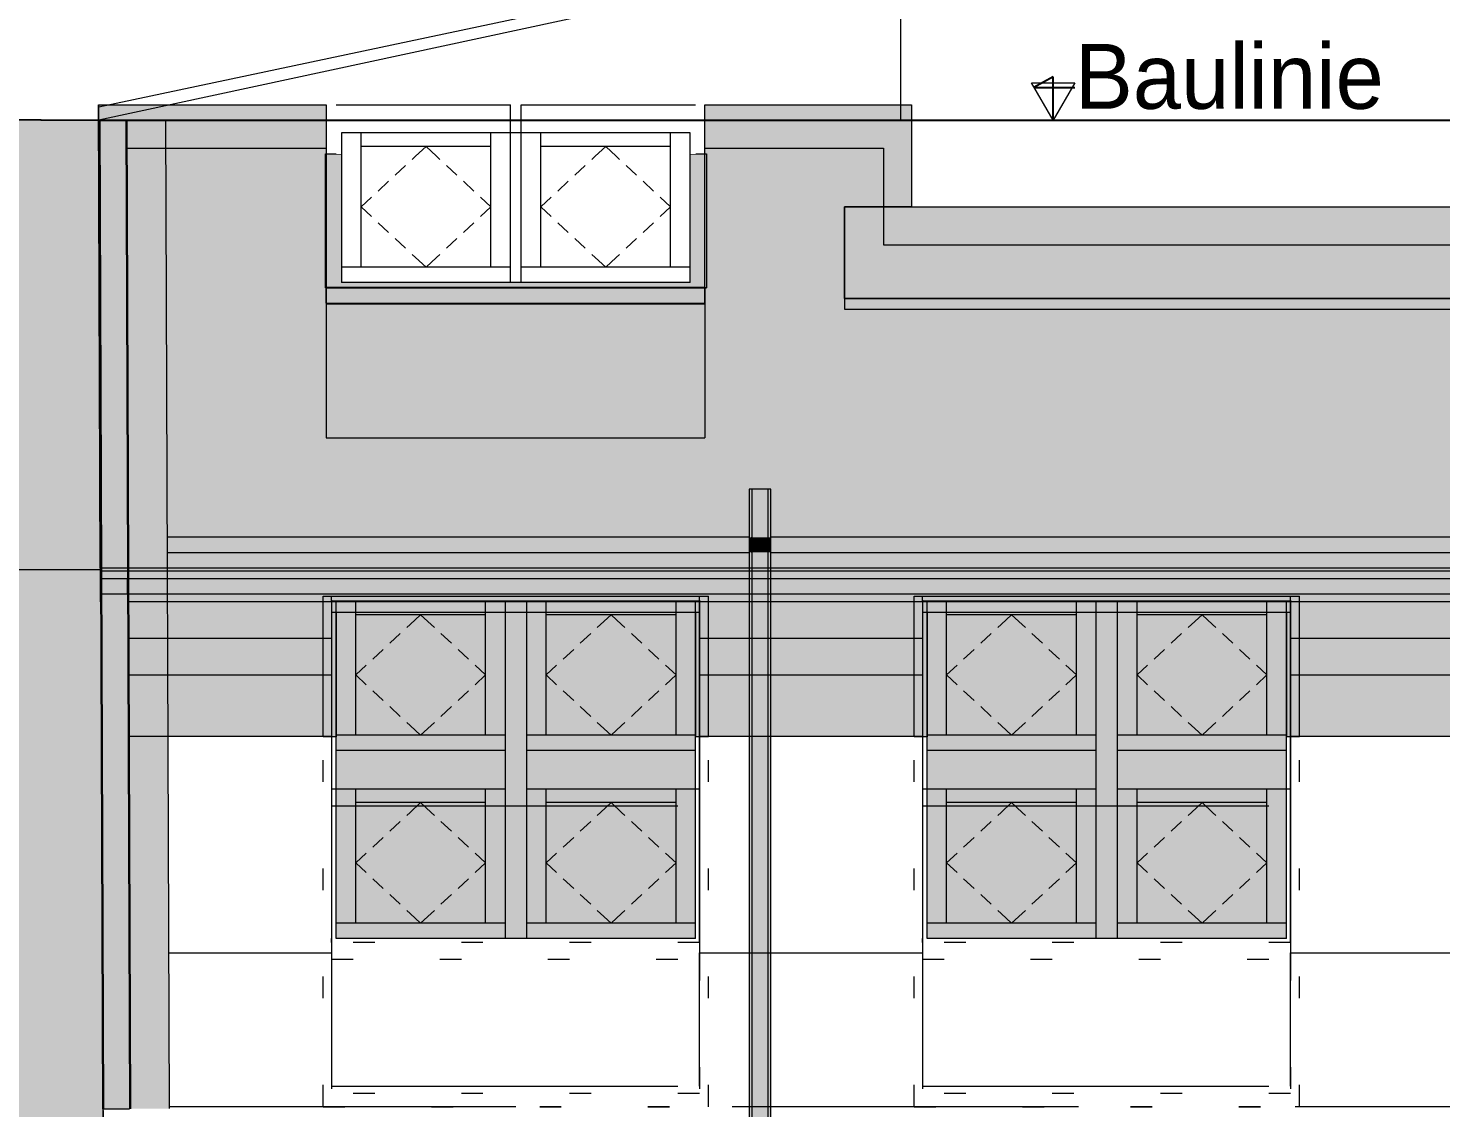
# Model space of a CAD drawing. Header units: metres. Extents: x -3 to 171, y -23 to 41.
# Drawn here: x 133.05 to 139.58, y 30.9 to 35.88 of the extents above; entities that cross this region are included whole.
import ezdxf

# ---------------------------------------------------------------- set-up
doc = ezdxf.new("R2010")
doc.units = ezdxf.units.M
doc.header["$MEASUREMENT"] = 0
doc.set_wipeout_variables(frame=1)
for name, pattern in [('Baufluchtlinie', [0.013, 0.008, -0.005]), ('UNSICHTBAR', [0.4, 0, -0.4]), ('Wipeout_Contour', [1, 0, -1])]:
    doc.linetypes.add(name, pattern=pattern)
for name, color, linetype in [('110 Wand Aussen', 7, 'Continuous'), ('130 Wand Innen', 7, 'Continuous'), ('165 Fassadengestaltung Bänder', 7, 'Continuous'), ('310 Dachkonstruktion massiv', 7, 'Continuous'), ('325 Dachfenster', 7, 'Continuous'), ('330 Dachaufbau', 7, 'Continuous'), ('725 Nachbarbebauung', 7, 'Continuous'), ('815 Raumbegrenzung', 7, 'Continuous'), ('905 VP Beschriftung Übersicht.Übersicht', 7, 'Continuous'), ('Neubau_840 Baulinien', 7, 'Continuous'), ('Neubau_844 Umriss 2D', 7, 'Continuous')]:
    doc.layers.add(name, color=color, linetype=linetype)
doc.styles.add('ERSTELLTER_STIL_2', font='')
doc.styles.get('ERSTELLTER_STIL_2').set_extended_font_data('Eurostile')
doc.linetypes.add('Grenze Grundstück', pattern='A,0,[2,415_260415_PP_VA_1_8 2 DG1.Shx,S=0.00031746,R=0,X=0,Y=0],-0.04,0', length=0.04)
doc.dimstyles.new('ERSTELLTER_STIL__1', dxfattribs={"dimtxt": 0.18, "dimasz": 0.19, "dimexe": 0.18, "dimexo": 0.0625, "dimgap": 0, "dimtad": 0, "dimtih": 1, "dimtoh": 1, "dimdec": 4, "dimzin": 0, "dimdsep": 46, "dimcen": 0.09, "dimadec": 0, "dimazin": 0, "dimtfac": 1, "dimtdec": 4, "dimtmove": 0, "dimatfit": 3, "dimldrblk": 'ARROWHEAD_15', "dimfxl": 1, "dimtolj": 1, "dimtzin": 0, "dimarcsym": 0})

# ---------------------------------------------------------------- blocks, each defined once
blk = doc.blocks.new('Decke_2_2', base_point=(121.8423, 35.5256))
at = {"layer": '725 Nachbarbebauung', "linetype": 'Continuous', "lineweight": 0, "true_color": 0x1f1f1f}
blk.add_hatch(color=250, dxfattribs=at).paths.add_polyline_path([(121.8423, 35.5256), (121.8017, 33.4138), (133.3891, 33.3817), (133.3792, 35.4602), (129.392, 35.4828)])
at = {"layer": '725 Nachbarbebauung', "color": 8, "linetype": 'Continuous', "lineweight": 13, "flags": 128}
blk.add_lwpolyline([(121.8423, 35.5256), (121.8017, 33.4138), (133.3891, 33.3817), (133.3792, 35.4602), (129.392, 35.4828)], close=True, dxfattribs=at)
blk = doc.blocks.new('Decke_4_2', base_point=(121.7766, 27.7159))
at = {"layer": '725 Nachbarbebauung', "linetype": 'Continuous', "lineweight": 0, "true_color": 0x1f1f1f}
blk.add_hatch(color=250, dxfattribs=at).paths.add_polyline_path([(121.7766, 27.7159), (125.924, 12.4101), (126.6488, 12.3921), (133.2526, 12.2408), (133.4382, 12.2396), (133.432, 21.2655), (133.4356, 23.2572), (133.3891, 33.3817), (123.3599, 33.4094), (121.802, 33.4284)])
at = {"layer": '725 Nachbarbebauung', "color": 8, "linetype": 'Continuous', "lineweight": 13, "flags": 128}
blk.add_lwpolyline([(121.7766, 27.7159), (125.924, 12.4101), (126.6488, 12.3921), (133.2526, 12.2408), (133.4382, 12.2396), (133.432, 21.2655), (133.4356, 23.2572), (133.3891, 33.3817), (123.3599, 33.4094), (121.802, 33.4284)], close=True, dxfattribs=at)
blk = doc.blocks.new('Decke_6_2', base_point=(133.3792, 35.4602))
at = {"layer": '165 Fassadengestaltung Bänder', "color": 7, "linetype": 'Continuous', "lineweight": 13, "flags": 128}
blk.add_lwpolyline([(133.3792, 35.4602), (133.3792, 35.5219), (137.0992, 36.3102), (139.2692, 36.3102), (146.4692, 36.3102), (148.5944, 36.3102), (152.3642, 35.5114), (152.3642, 35.4602), (152.3142, 35.4602), (152.3142, 35.4677), (148.5892, 36.2602), (137.0992, 36.2602)], close=True, dxfattribs=at)
blk = doc.blocks.new('Wand_20_2', base_point=(133.396, 30.891))
at = {"layer": '110 Wand Aussen', "linetype": 'Continuous', "lineweight": 0, "true_color": 0x000000}
for points in [[(133.3792, 35.4602), (133.396, 30.891), (133.401, 30.8911), (133.3842, 35.4603)], [(133.3842, 35.4603), (133.401, 30.8911), (133.521, 30.8915), (133.5042, 35.4607)], [(133.5042, 35.4607), (133.521, 30.8915), (133.526, 30.8915), (133.5092, 35.4607)], [(133.5092, 35.4607), (133.526, 30.8915), (133.7059, 30.8922), (133.6892, 35.4614)]]:
    blk.add_hatch(color=18, dxfattribs=at).paths.add_polyline_path(points)
at = {"layer": '110 Wand Aussen', "color": 7, "linetype": 'Continuous', "lineweight": 13}
for p, q in [((133.3842, 35.4603), (133.401, 30.8911)), ((133.5042, 35.4607), (133.521, 30.8915))]:
    blk.add_line(p, q, dxfattribs=at)
at = {"layer": '110 Wand Aussen', "color": 7, "linetype": 'Continuous', "lineweight": 18}
blk.add_line((133.5092, 35.4607), (133.526, 30.8915), dxfattribs=at)
at = {"layer": '110 Wand Aussen', "color": 7, "linetype": 'Continuous', "lineweight": 13, "flags": 128}
for points in [[(133.3792, 35.4602), (133.3842, 35.4603)], [(133.3792, 35.4602), (133.396, 30.891)], [(133.3842, 35.4603), (133.5042, 35.4607)], [(133.5042, 35.4607), (133.5092, 35.4607)], [(133.401, 30.8911), (133.521, 30.8915)]]:
    blk.add_lwpolyline(points, dxfattribs=at)
at = {"layer": '110 Wand Aussen', "color": 7, "linetype": 'Continuous', "lineweight": 18, "flags": 128}
for points in [[(133.5092, 35.4607), (133.6892, 35.4614)], [(133.7059, 30.8922), (133.6892, 35.4614)]]:
    blk.add_lwpolyline(points, dxfattribs=at)
blk = doc.blocks.new('Wand_32_2', base_point=(140.0842, 33.4624))
at = {"color": 254, "linetype": 'Wipeout_Contour', "lineweight": 0, "ltscale": 556.562462}
blk.add_wipeout([(136.3842, 33.5324), (133.6965, 33.5324), (133.6965, 33.5249), (136.3842, 33.5249)], dxfattribs=at).dxf.layer = '130 Wand Innen'
at = {"color": 254, "linetype": 'Wipeout_Contour', "lineweight": 0, "ltscale": 568.639}
blk.add_wipeout([(139.8142, 33.5324), (136.4842, 33.5324), (136.4842, 33.5249), (139.8142, 33.5249)], dxfattribs=at).dxf.layer = '130 Wand Innen'
at = {"color": 254, "linetype": 'Wipeout_Contour', "lineweight": 0, "ltscale": 556.504672}
blk.add_wipeout([(136.3842, 33.4749), (133.6965, 33.4749), (133.6965, 33.4624), (136.3842, 33.4624)], dxfattribs=at).dxf.layer = '130 Wand Innen'
at = {"color": 254, "linetype": 'Wipeout_Contour', "lineweight": 0, "ltscale": 568.582437}
blk.add_wipeout([(139.8142, 33.4749), (136.4842, 33.4749), (136.4842, 33.4624), (139.8142, 33.4624)], dxfattribs=at).dxf.layer = '130 Wand Innen'
at = {"color": 254, "linetype": 'Wipeout_Contour', "lineweight": 0, "ltscale": 556.534699}
blk.add_wipeout([(136.3842, 33.5249), (133.6965, 33.5249), (133.6965, 33.4749), (136.3842, 33.4749)], dxfattribs=at).dxf.layer = '130 Wand Innen'
at = {"color": 254, "linetype": 'Wipeout_Contour', "lineweight": 0, "ltscale": 568.611828}
blk.add_wipeout([(139.8142, 33.5249), (136.4842, 33.5249), (136.4842, 33.4749), (139.8142, 33.4749)], dxfattribs=at).dxf.layer = '130 Wand Innen'
at = {"layer": '130 Wand Innen', "color": 7, "linetype": 'Continuous', "lineweight": 18}
for p, q in [((136.3842, 33.5324), (136.3842, 33.5249)), ((136.3842, 33.5249), (136.3842, 33.4749)), ((136.4842, 33.5249), (136.4842, 33.5324)), ((136.4842, 33.4749), (136.4842, 33.5249)), ((139.8142, 33.5324), (139.8142, 33.5249)), ((139.8142, 33.5249), (139.8142, 33.4749)), ((139.8342, 33.5249), (139.8342, 33.5324)), ((139.8342, 33.4749), (139.8342, 33.5249)), ((136.3842, 33.4749), (136.3842, 33.4624)), ((136.4842, 33.4624), (136.4842, 33.4749)), ((139.8142, 33.4749), (139.8142, 33.4624)), ((139.8342, 33.4624), (139.8342, 33.4749))]:
    blk.add_line(p, q, dxfattribs=at)
at = {"layer": '130 Wand Innen', "color": 7, "linetype": 'Continuous', "lineweight": 18, "flags": 128}
for points in [[(136.3842, 33.5324), (133.6965, 33.5324)], [(133.6965, 33.5249), (133.6965, 33.5324)], [(133.6965, 33.4749), (133.6965, 33.5249)], [(139.8342, 33.5324), (136.4842, 33.5324)], [(139.8342, 33.5249), (139.8342, 33.5324)], [(139.8342, 33.4749), (139.8342, 33.5249)], [(133.6965, 33.4624), (133.6965, 33.4749)], [(133.6965, 33.4624), (136.3842, 33.4624)], [(136.4842, 33.4624), (139.8142, 33.4624)], [(139.8342, 33.4624), (139.8342, 33.4749)]]:
    blk.add_lwpolyline(points, dxfattribs=at)
blk = doc.blocks.new('Wand_33_2', base_point=(136.3842, 33.7552))
at = {"layer": '130 Wand Innen', "linetype": 'Continuous', "lineweight": 0, "true_color": 0x000000}
for points in [[(136.3842, 33.7552), (136.3842, 33.5324), (136.3967, 33.5324), (136.3967, 33.7552)], [(136.3967, 33.7552), (136.3967, 33.5324), (136.4717, 33.5324), (136.4717, 33.7552)], [(136.4842, 33.5324), (136.4842, 33.7552), (136.4717, 33.7552), (136.4717, 33.5324)], [(136.3967, 33.5324), (136.3842, 33.5324), (136.3842, 33.5249), (136.3967, 33.5249)], [(136.3967, 33.5249), (136.3842, 33.5249), (136.3842, 33.4749), (136.3967, 33.4749)], [(136.4717, 33.5324), (136.3967, 33.5324), (136.3967, 33.5249), (136.4717, 33.5249)], [(136.4717, 33.5249), (136.3967, 33.5249), (136.3967, 33.4749), (136.4717, 33.4749)], [(136.4842, 33.5324), (136.4717, 33.5324), (136.4717, 33.5249), (136.4842, 33.5249)], [(136.4842, 33.5249), (136.4717, 33.5249), (136.4717, 33.4749), (136.4842, 33.4749)], [(136.3967, 33.4749), (136.3842, 33.4749), (136.3842, 33.4624), (136.3967, 33.4624)], [(136.3842, 33.4624), (136.3842, 28.8607), (136.3967, 28.8607), (136.3967, 33.4624)], [(136.4717, 33.4749), (136.3967, 33.4749), (136.3967, 33.4624), (136.4717, 33.4624)], [(136.3967, 33.4624), (136.3967, 28.8607), (136.4717, 28.8607), (136.4717, 33.4624)], [(136.4842, 33.4749), (136.4717, 33.4749), (136.4717, 33.4624), (136.4842, 33.4624)], [(136.4842, 28.8607), (136.4842, 33.4624), (136.4717, 33.4624), (136.4717, 28.8607)]]:
    blk.add_hatch(color=18, dxfattribs=at).paths.add_polyline_path(points)
at = {"layer": '130 Wand Innen', "color": 7, "linetype": 'Continuous', "lineweight": 18}
for p, q in [((136.3967, 33.7552), (136.3967, 33.5324)), ((136.4717, 33.5324), (136.4717, 33.7552)), ((136.3842, 33.5324), (136.3842, 33.5249)), ((136.3842, 33.5249), (136.3842, 33.4749)), ((136.3967, 33.5249), (136.3967, 33.5324)), ((136.3967, 33.4749), (136.3967, 33.5249)), ((136.4717, 33.5249), (136.4717, 33.5324)), ((136.4717, 33.4749), (136.4717, 33.5249)), ((136.4842, 33.5249), (136.4842, 33.5324)), ((136.4842, 33.4749), (136.4842, 33.5249)), ((136.3842, 33.4749), (136.3842, 33.4624)), ((136.3967, 33.4624), (136.3967, 33.4749)), ((136.3967, 33.4624), (136.3967, 28.8607)), ((136.4717, 33.4624), (136.4717, 33.4749)), ((136.4717, 28.8607), (136.4717, 33.4624)), ((136.4842, 33.4624), (136.4842, 33.4749))]:
    blk.add_line(p, q, dxfattribs=at)
at = {"layer": '130 Wand Innen', "color": 7, "linetype": 'Continuous', "lineweight": 18, "flags": 128}
for points in [[(136.3842, 33.7552), (136.3842, 33.5324)], [(136.4842, 33.7552), (136.3842, 33.7552)], [(136.4842, 33.5324), (136.4842, 33.7552)], [(136.3842, 33.4624), (136.3842, 28.8607)], [(136.4842, 28.8607), (136.4842, 33.4624)], [(136.3842, 28.8607), (136.4842, 28.8607)]]:
    blk.add_lwpolyline(points, dxfattribs=at)
blk = doc.blocks.new('Dachfläche_8_2', base_point=(137.0041, 35.3302))
at = {"layer": '310 Dachkonstruktion massiv', "linetype": 'Continuous', "lineweight": 0, "true_color": 0x000000}
for points in [[(139.7042, 33.2347), (133.5172, 33.2347), (133.5175, 33.065), (134.4542, 33.065), (134.4542, 33.185), (136.1542, 33.185), (136.1542, 33.065), (137.1842, 33.065), (137.1842, 33.185), (138.8842, 33.185), (138.8842, 33.065), (139.7042, 33.065)], [(133.5175, 33.065), (133.5178, 32.8953), (134.4542, 32.8953), (134.4542, 33.065)], [(136.1542, 33.065), (136.1542, 32.8953), (137.1842, 32.8953), (137.1842, 33.065)], [(138.8842, 32.8953), (139.7042, 32.8953), (139.7042, 33.065), (138.8842, 33.065)], [(133.5178, 32.8953), (133.5183, 32.6124), (134.4542, 32.6124), (134.4542, 32.8953)], [(136.1542, 32.8953), (136.1542, 32.6124), (137.1842, 32.6124), (137.1842, 32.8953)], [(138.8842, 32.8953), (138.8842, 32.6124), (140.0142, 32.6124), (140.0142, 32.8953), (139.7042, 32.8953)]]:
    blk.add_hatch(color=18, dxfattribs=at).paths.add_polyline_path(points)
at = {"layer": '310 Dachkonstruktion massiv', "color": 7, "linetype": 'Continuous', "lineweight": 13}
for p, q in [((139.7042, 33.2347), (133.5172, 33.2347)), ((136.1542, 33.185), (134.4542, 33.185)), ((138.8842, 33.185), (137.1842, 33.185)), ((134.4542, 33.065), (133.5175, 33.065)), ((137.1842, 33.065), (136.1542, 33.065)), ((139.7042, 33.065), (138.8842, 33.065))]:
    blk.add_line(p, q, dxfattribs=at)
at = {"layer": '310 Dachkonstruktion massiv', "color": 7, "linetype": 'Continuous', "lineweight": 18}
for p, q in [((133.5178, 32.8953), (133.5183, 32.6124)), ((134.4542, 32.8953), (133.5178, 32.8953)), ((134.4542, 32.8953), (134.4542, 32.6124)), ((136.1542, 32.8953), (136.1542, 32.6124)), ((137.1842, 32.8953), (136.1542, 32.8953)), ((137.1842, 32.8953), (137.1842, 32.6124)), ((138.8842, 32.8953), (138.8842, 32.6124)), ((140.0142, 32.8953), (140.0142, 32.6124)), ((134.4542, 32.6124), (133.5183, 32.6124)), ((137.1842, 32.6124), (136.1542, 32.6124)), ((140.0142, 32.6124), (138.8842, 32.6124))]:
    blk.add_line(p, q, dxfattribs=at)
at = {"layer": '310 Dachkonstruktion massiv', "color": 7, "linetype": 'Continuous', "lineweight": 18, "flags": 128}
for points in [[(133.5083, 35.3302), (133.5183, 32.6124)], [(133.5095, 35.3302), (133.5089, 35.3302), (133.5083, 35.3302)], [(133.5089, 35.3302), (133.5178, 32.8953)], [(133.5095, 35.3302), (134.4291, 35.3302)], [(133.5172, 33.2347), (133.5095, 35.3302)], [(134.4291, 35.3302), (134.4291, 34.6147)], [(136.1791, 35.3302), (137.0041, 35.3302)], [(136.1791, 34.6147), (136.1791, 35.3302)], [(137.0041, 35.3302), (137.0041, 34.8846)], [(137.0041, 34.8846), (139.7042, 34.8846)], [(139.7042, 34.8846), (139.7042, 33.9052), (139.7042, 33.2347)], [(134.4291, 34.6147), (136.1791, 34.6147)], [(140.0142, 33.9052), (139.7042, 33.9052)], [(140.0142, 32.8953), (140.0142, 33.9052)], [(140.0142, 32.8953), (139.7042, 32.8953), (138.8842, 32.8953)]]:
    blk.add_lwpolyline(points, dxfattribs=at)
at = {"layer": '310 Dachkonstruktion massiv', "color": 7, "linetype": 'Continuous', "lineweight": 13, "flags": 128}
for points in [[(133.5172, 33.2347), (133.5175, 33.065), (133.5178, 32.8953)], [(139.7042, 33.2347), (139.7042, 33.065), (139.7042, 32.8953)], [(134.4542, 33.185), (134.4542, 33.065), (134.4542, 32.8953)], [(136.1542, 33.185), (136.1542, 33.065), (136.1542, 32.8953)], [(137.1842, 33.185), (137.1842, 33.065), (137.1842, 32.8953)], [(138.8842, 33.185), (138.8842, 33.065), (138.8842, 32.8953)]]:
    blk.add_lwpolyline(points, dxfattribs=at)
blk = doc.blocks.new('ARROWHEAD_15')
at = {"color": 0, "linetype": 'Continuous', "lineweight": 0}
blk.add_line((0, 0), (-1, 0), dxfattribs=at)
at = {"color": 0, "linetype": 'Continuous', "lineweight": 0, "flags": 128}
blk.add_lwpolyline([(-0.9093, 0.525), (0, 0), (-0.9093, -0.525)], close=True, dxfattribs=at)
blk = doc.blocks.new('VELUX SlopeRoofBundle[21]_2', base_point=(133.3792, 35.4602))
at = {"color": 254, "linetype": 'Wipeout_Contour', "lineweight": 0, "ltscale": 836.843579}
blk.add_wipeout([(135.2811, 35.5302), (134.4761, 35.5302), (134.4761, 35.3041), (134.5011, 35.3041), (134.5011, 35.4015), (135.2811, 35.4015)], dxfattribs=at).dxf.layer = '325 Dachfenster'
at = {"color": 254, "linetype": 'Wipeout_Contour', "lineweight": 0, "ltscale": 841.452362}
blk.add_wipeout([(136.1361, 35.5302), (135.3311, 35.5302), (135.3311, 35.4015), (136.1111, 35.4015), (136.1111, 35.3041), (136.1361, 35.3041)], dxfattribs=at).dxf.layer = '325 Dachfenster'
at = {"layer": '325 Dachfenster', "linetype": 'Continuous', "lineweight": 0, "flags": 128}
for points in [[(134.4761, 35.5302), (135.2811, 35.5302)], [(135.3311, 35.5302), (136.1361, 35.5302)]]:
    blk.add_lwpolyline(points, dxfattribs=at)
at = {"color": 254, "linetype": 'Wipeout_Contour', "lineweight": 0, "ltscale": 559.095763}
blk.add_wipeout([(136.1111, 34.7099), (136.1111, 35.4015), (134.5011, 35.4015), (134.5011, 34.7099)], dxfattribs=at).dxf.layer = '325 Dachfenster'
at = {"layer": '325 Dachfenster', "linetype": 'Continuous', "lineweight": 0, "flags": 128}
for points in [[(135.2811, 34.7099), (135.2811, 35.4015), (135.2811, 35.5302)], [(135.3311, 34.7099), (135.3311, 35.4015), (135.3311, 35.5302)], [(136.1111, 35.4015), (135.3311, 35.4015), (135.2811, 35.4015), (134.5011, 35.4015)], [(134.5011, 35.4015), (134.5011, 34.7099)], [(134.5911, 34.7807), (134.5911, 35.4015)], [(135.1911, 34.7807), (135.1911, 35.4015)], [(135.4211, 34.7807), (135.4211, 35.4015)], [(136.0211, 34.7807), (136.0211, 35.4015)], [(136.1111, 34.7099), (136.1111, 35.4015)], [(135.1911, 35.3379), (134.5911, 35.3379)], [(134.8911, 35.3379), (134.8426, 35.2929), (134.8273, 35.2787)], [(134.8911, 35.3379), (134.9395, 35.2929), (134.9548, 35.2787)], [(136.0211, 35.3379), (135.4211, 35.3379)], [(135.7211, 35.3379), (135.6726, 35.2929), (135.6573, 35.2787)], [(135.7211, 35.3379), (135.7695, 35.2929), (135.7848, 35.2787)], [(134.797, 35.2505), (134.7486, 35.2055)], [(134.9851, 35.2505), (135.0335, 35.2055)], [(135.627, 35.2505), (135.5786, 35.2055)], [(135.8151, 35.2505), (135.8635, 35.2055)], [(134.7183, 35.1774), (134.6698, 35.1324)], [(135.0638, 35.1774), (135.1123, 35.1324)], [(135.5483, 35.1774), (135.4998, 35.1324)], [(135.8938, 35.1774), (135.9423, 35.1324)], [(134.6395, 35.1043), (134.5911, 35.0593)], [(134.6395, 35.0143), (134.5911, 35.0593)], [(135.1426, 35.1043), (135.1911, 35.0593)], [(135.1426, 35.0143), (135.1911, 35.0593)], [(135.4695, 35.1043), (135.4211, 35.0593)], [(135.4695, 35.0143), (135.4211, 35.0593)], [(135.9726, 35.1043), (136.0211, 35.0593)], [(135.9726, 35.0143), (136.0211, 35.0593)], [(134.7183, 34.9411), (134.6698, 34.9861)], [(135.0638, 34.9411), (135.1123, 34.9861)], [(135.5483, 34.9411), (135.4998, 34.9861)], [(135.8938, 34.9411), (135.9423, 34.9861)], [(134.797, 34.868), (134.7486, 34.913)], [(134.9851, 34.868), (135.0335, 34.913)], [(135.627, 34.868), (135.5786, 34.913)], [(135.8151, 34.868), (135.8635, 34.913)], [(134.8911, 34.7807), (134.8426, 34.8257), (134.8273, 34.8398)], [(134.8911, 34.7807), (134.9395, 34.8257), (134.9548, 34.8398)], [(135.7211, 34.7807), (135.6726, 34.8257), (135.6573, 34.8398)], [(135.7211, 34.7807), (135.7695, 34.8257), (135.7848, 34.8398)], [(135.2811, 34.7807), (134.5011, 34.7807)], [(136.1111, 34.7807), (135.3311, 34.7807)], [(136.1111, 34.7099), (135.3311, 34.7099), (135.2811, 34.7099), (134.5011, 34.7099)]]:
    blk.add_lwpolyline(points, dxfattribs=at)
blk = doc.blocks.new('Dachfläche_19_2', base_point=(136.1861, 35.3041))
at = {"layer": '325 Dachfenster', "linetype": 'Continuous', "lineweight": 0, "true_color": 0x000000}
blk.add_hatch(color=18, dxfattribs=at).paths.add_polyline_path([(134.5011, 34.7099), (134.5011, 35.3041), (134.4261, 35.3041), (134.4261, 34.6858), (136.1861, 34.6858), (136.1861, 35.3041), (136.1111, 35.3041), (136.1111, 34.7099)])
at = {"layer": '325 Dachfenster', "color": 7, "linetype": 'Continuous', "lineweight": 13, "true_color": 0xf4f4f4, "flags": 128}
for points in [[(134.4261, 35.3041), (134.4761, 35.3041), (134.5011, 35.3041)], [(134.4261, 34.6858), (134.4261, 35.3041)], [(136.1111, 35.3041), (136.1361, 35.3041), (136.1861, 35.3041)], [(136.1861, 35.3041), (136.1861, 34.6858)], [(136.1861, 34.6858), (134.4261, 34.6858)], [(134.4261, 34.6858), (134.4261, 34.6857)], [(134.4261, 34.6857), (136.1861, 34.6857)], [(134.4291, 34.6147), (134.4291, 34.6857)], [(134.4292, 34.6857), (134.4292, 34.6109)], [(136.1792, 34.6857), (136.1792, 34.6109)], [(136.1861, 34.6857), (136.1861, 34.6858)], [(134.4292, 34.6147), (134.4291, 34.6147)], [(134.4291, 34.6147), (134.4291, 33.9924)], [(134.4292, 34.6109), (136.1792, 34.6109)], [(136.1791, 34.6109), (136.1791, 33.9924)], [(134.4291, 33.9924), (136.1791, 33.9924)]]:
    blk.add_lwpolyline(points, dxfattribs=at)
at = {"layer": '325 Dachfenster', "linetype": 'Continuous', "lineweight": 0}
blk.add_blockref('VELUX SlopeRoofBundle[21]_2', (133.3792, 35.4602), dxfattribs=at)
blk = doc.blocks.new('Dachfläche_23_2', base_point=(133.3781, 35.5302))
at = {"layer": '330 Dachaufbau', "linetype": 'Continuous', "lineweight": 0, "true_color": 0x000000}
for points in [[(136.8242, 35.0602), (137.1342, 35.0602), (137.1342, 35.5302), (136.1792, 35.5302), (136.1792, 34.6887), (134.4292, 34.6887), (134.4292, 35.5302), (133.3781, 35.5302), (133.386, 33.3902), (139.7042, 33.3902), (139.7042, 34.6366), (136.8242, 34.6366)], [(139.7042, 33.3761), (139.7042, 33.3902), (133.386, 33.3902), (133.386, 33.3761)], [(139.7042, 33.3407), (139.7042, 33.3761), (133.386, 33.3761), (133.3861, 33.3407)], [(133.3863, 33.2347), (133.3924, 33.2347), (133.3922, 33.27), (133.3862, 33.27)], [(139.7042, 33.2347), (139.7042, 33.27), (133.5122, 33.27), (133.5124, 33.2347)]]:
    blk.add_hatch(color=18, dxfattribs=at).paths.add_polyline_path(points)
at = {"layer": '330 Dachaufbau', "linetype": 'Continuous', "lineweight": 0, "true_color": 0xffffff}
blk.add_hatch(color=7, dxfattribs=at).paths.add_polyline_path([(139.7042, 33.27), (139.7042, 33.3407), (133.3861, 33.3407), (133.3862, 33.27)])
at = {"layer": '330 Dachaufbau', "color": 7, "linetype": 'Continuous', "lineweight": 13}
for p, q in [((139.7042, 33.3902), (133.386, 33.3902)), ((139.7042, 33.3761), (133.386, 33.3761)), ((139.7042, 33.3407), (133.3861, 33.3407)), ((133.3924, 33.2347), (133.3863, 33.2347)), ((133.3922, 33.27), (133.3924, 33.2347)), ((133.5122, 33.27), (133.5124, 33.2347)), ((139.7042, 33.2347), (133.5124, 33.2347))]:
    blk.add_line(p, q, dxfattribs=at)
at = {"layer": '330 Dachaufbau', "color": 7, "linetype": 'Continuous', "lineweight": 18, "flags": 128}
for points in [[(133.3779, 35.5302), (133.3863, 33.2347)], [(133.3779, 35.5302), (133.3779, 35.5302), (133.378, 35.5302), (133.3781, 35.5302)], [(133.386, 33.3902), (133.3781, 35.5302)], [(133.3781, 35.5302), (134.4292, 35.5302)], [(134.4292, 35.5302), (134.4292, 34.6887)], [(136.1792, 34.6887), (136.1792, 35.5302)], [(136.1792, 35.5302), (137.1342, 35.5302)], [(137.1342, 35.5302), (137.1342, 35.0602)], [(137.1342, 35.0602), (136.8242, 35.0602)], [(136.8242, 35.0602), (136.8242, 34.6366)], [(134.4292, 34.6887), (136.1792, 34.6887)], [(136.8242, 34.6366), (139.7042, 34.6366)], [(139.7042, 34.6366), (139.7042, 33.3902)], [(133.392, 33.3407), (133.3922, 33.27)], [(133.5122, 33.27), (133.512, 33.3407)]]:
    blk.add_lwpolyline(points, dxfattribs=at)
at = {"layer": '330 Dachaufbau', "color": 7, "linetype": 'Continuous', "lineweight": 13, "flags": 128}
for points in [[(133.386, 33.3902), (133.386, 33.3761), (133.3861, 33.3407), (133.3862, 33.27), (133.3863, 33.2347)], [(139.7042, 33.3902), (139.7042, 33.3761), (139.7042, 33.3407), (139.7042, 33.27), (139.7042, 33.2347)], [(139.7042, 33.27), (133.5122, 33.27), (133.3922, 33.27), (133.3862, 33.27)]]:
    blk.add_lwpolyline(points, dxfattribs=at)
blk = doc.blocks.new('Dachfläche_24_2', base_point=(136.8242, 35.0602))
at = {"layer": '330 Dachaufbau', "linetype": 'Continuous', "lineweight": 0, "true_color": 0x000000}
blk.add_hatch(color=18, dxfattribs=at).paths.add_polyline_path([(139.7042, 35.0602), (136.8242, 35.0602), (136.8242, 34.6366), (139.7042, 34.6366)])
at = {"layer": '330 Dachaufbau', "color": 7, "linetype": 'Continuous', "lineweight": 18, "flags": 128}
for points in [[(136.8242, 34.6366), (136.8242, 35.0602)], [(136.8242, 35.0602), (139.7042, 35.0602)], [(139.7042, 35.0602), (139.7042, 34.6366)], [(139.7042, 34.6366), (136.8242, 34.6366)], [(136.8242, 34.6366), (136.8242, 34.6209), (136.8242, 34.5984), (136.8242, 34.5872)], [(136.8242, 34.5872), (139.7042, 34.5872)], [(139.7042, 34.5872), (139.7042, 34.5984), (139.7042, 34.6209), (139.7042, 34.6366)]]:
    blk.add_lwpolyline(points, dxfattribs=at)
blk = doc.blocks.new('VELUX SlopeRoofBundle[36]_2', base_point=(133.3792, 35.4602))
at = {"layer": '325 Dachfenster', "linetype": 'Continuous', "lineweight": 0, "flags": 128}
for points in [[(137.1842, 33.2384), (137.2061, 33.2384), (138.8661, 33.2384), (138.8842, 33.2384)], [(137.1842, 33.2384), (137.1842, 32.3701), (137.1842, 31.6785)], [(137.2061, 31.6785), (137.2061, 32.3701), (137.2061, 33.2384)], [(137.2961, 32.6176), (137.2961, 33.2384)], [(137.8961, 32.6176), (137.8961, 33.2384)], [(137.9861, 33.2384), (137.9861, 32.3701), (137.9861, 31.6785)], [(138.0861, 31.6785), (138.0861, 32.3701), (138.0861, 33.2384)], [(138.1761, 32.6176), (138.1761, 33.2384)], [(138.7761, 32.6176), (138.7761, 33.2384)], [(138.8661, 31.6785), (138.8661, 32.3701), (138.8661, 33.2384)], [(138.8842, 31.6785), (138.8842, 32.3701), (138.8842, 33.2384)], [(137.8961, 33.1748), (137.2961, 33.1748)], [(137.5961, 33.1748), (137.5476, 33.1298), (137.5323, 33.1156)], [(137.5961, 33.1748), (137.6445, 33.1298), (137.6598, 33.1156)], [(138.7761, 33.1748), (138.1761, 33.1748)], [(138.4761, 33.1748), (138.4276, 33.1298), (138.4123, 33.1156)], [(138.4761, 33.1748), (138.5245, 33.1298), (138.5398, 33.1156)], [(137.502, 33.0875), (137.4536, 33.0425)], [(137.6901, 33.0875), (137.7385, 33.0425)], [(138.382, 33.0875), (138.3336, 33.0425)], [(138.5701, 33.0875), (138.6185, 33.0425)], [(137.4233, 33.0143), (137.3748, 32.9693)], [(137.7688, 33.0143), (137.8173, 32.9693)], [(138.3033, 33.0143), (138.2548, 32.9693)], [(138.6488, 33.0143), (138.6973, 32.9693)], [(137.3445, 32.9412), (137.2961, 32.8962)], [(137.3445, 32.8512), (137.2961, 32.8962)], [(137.8476, 32.9412), (137.8961, 32.8962)], [(137.8476, 32.8512), (137.8961, 32.8962)], [(138.2245, 32.9412), (138.1761, 32.8962)], [(138.2245, 32.8512), (138.1761, 32.8962)], [(138.7276, 32.9412), (138.7761, 32.8962)], [(138.7276, 32.8512), (138.7761, 32.8962)], [(137.4233, 32.778), (137.3748, 32.823)], [(137.7688, 32.778), (137.8173, 32.823)], [(138.3033, 32.778), (138.2548, 32.823)], [(138.6488, 32.778), (138.6973, 32.823)], [(137.502, 32.7049), (137.4536, 32.7499)], [(137.6901, 32.7049), (137.7385, 32.7499)], [(138.382, 32.7049), (138.3336, 32.7499)], [(138.5701, 32.7049), (138.6185, 32.7499)], [(137.5961, 32.6176), (137.5476, 32.6626), (137.5323, 32.6768)], [(137.5961, 32.6176), (137.6445, 32.6626), (137.6598, 32.6768)], [(138.4761, 32.6176), (138.4276, 32.6626), (138.4123, 32.6768)], [(138.4761, 32.6176), (138.5245, 32.6626), (138.5398, 32.6768)], [(137.9861, 32.6176), (137.2061, 32.6176)], [(138.8661, 32.6176), (138.0861, 32.6176)], [(137.9861, 32.5469), (137.2061, 32.5469)], [(138.8661, 32.5469), (138.0861, 32.5469)], [(137.1842, 32.3701), (137.9861, 32.3701)], [(137.2961, 31.7493), (137.2961, 32.3701)], [(137.8961, 31.7493), (137.8961, 32.3701)], [(138.0861, 32.3701), (138.8842, 32.3701)], [(138.1761, 31.7493), (138.1761, 32.3701)], [(138.7761, 31.7493), (138.7761, 32.3701)], [(137.8961, 32.3065), (137.2961, 32.3065)], [(137.5961, 32.3065), (137.5476, 32.2614), (137.5323, 32.2473)], [(137.5961, 32.3065), (137.6445, 32.2614), (137.6598, 32.2473)], [(138.7761, 32.3065), (138.1761, 32.3065)], [(138.4761, 32.3065), (138.4276, 32.2614), (138.4123, 32.2473)], [(138.4761, 32.3065), (138.5245, 32.2614), (138.5398, 32.2473)], [(137.502, 32.2191), (137.4536, 32.1741)], [(137.6901, 32.2191), (137.7385, 32.1741)], [(138.382, 32.2191), (138.3336, 32.1741)], [(138.5701, 32.2191), (138.6185, 32.1741)], [(137.4233, 32.146), (137.3748, 32.101)], [(137.7688, 32.146), (137.8173, 32.101)], [(138.3033, 32.146), (138.2548, 32.101)], [(138.6488, 32.146), (138.6973, 32.101)], [(137.3445, 32.0729), (137.2961, 32.0279)], [(137.8476, 32.0729), (137.8961, 32.0279)], [(138.2245, 32.0729), (138.1761, 32.0279)], [(138.7276, 32.0729), (138.7761, 32.0279)], [(137.3445, 31.9828), (137.2961, 32.0279)], [(137.8476, 31.9828), (137.8961, 32.0279)], [(138.2245, 31.9828), (138.1761, 32.0279)], [(138.7276, 31.9828), (138.7761, 32.0279)], [(137.4233, 31.9097), (137.3748, 31.9547)], [(137.7688, 31.9097), (137.8173, 31.9547)], [(138.3033, 31.9097), (138.2548, 31.9547)], [(138.6488, 31.9097), (138.6973, 31.9547)], [(137.502, 31.8366), (137.4536, 31.8816)], [(137.6901, 31.8366), (137.7385, 31.8816)], [(138.382, 31.8366), (138.3336, 31.8816)], [(138.5701, 31.8366), (138.6185, 31.8816)], [(137.5961, 31.7493), (137.5476, 31.7943), (137.5323, 31.8084)], [(137.5961, 31.7493), (137.6445, 31.7943), (137.6598, 31.8084)], [(138.4761, 31.7493), (138.4276, 31.7943), (138.4123, 31.8084)], [(138.4761, 31.7493), (138.5245, 31.7943), (138.5398, 31.8084)], [(137.9861, 31.7493), (137.2061, 31.7493)], [(138.8661, 31.7493), (138.0861, 31.7493)], [(138.8661, 31.6785), (138.0861, 31.6785), (137.9861, 31.6785), (137.2061, 31.6785)]]:
    blk.add_lwpolyline(points, dxfattribs=at)
blk = doc.blocks.new('Dachfläche_38_2', base_point=(138.9261, 33.2609))
at = {"layer": '325 Dachfenster', "linetype": 'Continuous', "lineweight": 0, "true_color": 0x000000}
for points in [[(137.1461, 32.6124), (137.1461, 32.6106), (137.2061, 32.6106), (137.2061, 33.185), (137.1842, 33.185), (137.1842, 32.6124)], [(138.8842, 32.6124), (138.8842, 33.185), (138.8661, 33.185), (138.8661, 32.6106), (138.9261, 32.6106), (138.9261, 32.6124)]]:
    blk.add_hatch(color=18, dxfattribs=at).paths.add_polyline_path(points)
at = {"layer": '325 Dachfenster', "color": 7, "linetype": 'Continuous', "lineweight": 13}
for p, q in [((137.1842, 33.185), (137.1842, 32.6124)), ((137.2061, 33.185), (137.1842, 33.185)), ((137.2061, 33.185), (137.2061, 32.6106)), ((138.8842, 33.185), (138.8661, 33.185)), ((138.8661, 33.185), (138.8661, 32.6106)), ((138.8842, 33.185), (138.8842, 32.6124)), ((137.1461, 32.6124), (137.1461, 32.6106)), ((137.1842, 32.6124), (137.1461, 32.6124)), ((137.2061, 32.6106), (137.1461, 32.6106)), ((138.9261, 32.6106), (138.8661, 32.6106)), ((138.9261, 32.6124), (138.8842, 32.6124)), ((138.9261, 32.6124), (138.9261, 32.6106))]:
    blk.add_line(p, q, dxfattribs=at)
at = {"layer": '325 Dachfenster', "color": 7, "linetype": 'Continuous', "lineweight": 13, "true_color": 0xf4f4f4, "flags": 128}
for points in [[(137.1461, 33.2609), (138.9261, 33.2609)], [(137.1461, 32.6124), (137.1461, 33.2609)], [(137.2061, 33.2384), (138.8661, 33.2384)], [(137.2061, 33.185), (137.2061, 33.2384)], [(138.8661, 33.185), (138.8661, 33.2384)], [(138.9261, 32.6124), (138.9261, 33.2609)]]:
    blk.add_lwpolyline(points, dxfattribs=at)
at = {"layer": '325 Dachfenster', "color": 255, "linetype": 'UNSICHTBAR', "lineweight": 13, "flags": 128}
for points in [[(137.1842, 33.2609), (138.8842, 33.2609)], [(137.1842, 33.2384), (137.1842, 33.2609)], [(138.8842, 33.2384), (138.8842, 33.2609)], [(137.1461, 30.9024), (137.1461, 32.6124)], [(138.9261, 30.9024), (138.9261, 32.6124)], [(137.1842, 31.6606), (137.1842, 31.6785)], [(138.8842, 31.6606), (137.1842, 31.6606)], [(137.1842, 31.6606), (137.1842, 31.5837)], [(138.8842, 31.6606), (138.8842, 31.6785)], [(138.8842, 31.6606), (138.8842, 31.5837)], [(137.1842, 31.5837), (138.8842, 31.5837)], [(137.1842, 31.5837), (137.1842, 30.9615)], [(138.8842, 31.5837), (138.8842, 30.9615)], [(138.8842, 30.9615), (137.1842, 30.9615)], [(137.1461, 30.9024), (138.9261, 30.9024)], [(137.1461, 30.9024), (137.1461, 30.9006)], [(137.1461, 30.9006), (138.9261, 30.9006)], [(138.9261, 30.9006), (138.9261, 30.9024)]]:
    blk.add_lwpolyline(points, dxfattribs=at)
at = {"layer": '325 Dachfenster', "linetype": 'Continuous', "lineweight": 0}
blk.add_blockref('VELUX SlopeRoofBundle[36]_2', (133.3792, 35.4602), dxfattribs=at)
blk = doc.blocks.new('VELUX SlopeRoofBundle[37]_2', base_point=(133.3792, 35.4602))
at = {"layer": '325 Dachfenster', "linetype": 'Continuous', "lineweight": 0, "flags": 128}
for points in [[(134.4542, 33.2384), (134.4761, 33.2384), (136.1361, 33.2384), (136.1542, 33.2384)], [(134.4542, 33.2384), (134.4542, 32.3701), (134.4542, 31.6785)], [(134.4761, 31.6785), (134.4761, 32.3701), (134.4761, 33.2384)], [(134.5661, 32.6176), (134.5661, 33.2384)], [(135.1661, 32.6176), (135.1661, 33.2384)], [(135.2561, 33.2384), (135.2561, 32.3701), (135.2561, 31.6785)], [(135.3561, 31.6785), (135.3561, 32.3701), (135.3561, 33.2384)], [(135.4461, 32.6176), (135.4461, 33.2384)], [(136.0461, 32.6176), (136.0461, 33.2384)], [(136.1361, 31.6785), (136.1361, 32.3701), (136.1361, 33.2384)], [(136.1542, 31.6785), (136.1542, 32.3701), (136.1542, 33.2384)], [(135.1661, 33.1748), (134.5661, 33.1748)], [(134.8661, 33.1748), (134.8176, 33.1298), (134.8023, 33.1156)], [(134.8661, 33.1748), (134.9145, 33.1298), (134.9298, 33.1156)], [(136.0461, 33.1748), (135.4461, 33.1748)], [(135.7461, 33.1748), (135.6976, 33.1298), (135.6823, 33.1156)], [(135.7461, 33.1748), (135.7945, 33.1298), (135.8098, 33.1156)], [(134.772, 33.0875), (134.7236, 33.0425)], [(134.9601, 33.0875), (135.0085, 33.0425)], [(135.652, 33.0875), (135.6036, 33.0425)], [(135.8401, 33.0875), (135.8885, 33.0425)], [(134.6933, 33.0143), (134.6448, 32.9693)], [(135.0388, 33.0143), (135.0873, 32.9693)], [(135.5733, 33.0143), (135.5248, 32.9693)], [(135.9188, 33.0143), (135.9673, 32.9693)], [(134.6145, 32.9412), (134.5661, 32.8962)], [(134.6145, 32.8512), (134.5661, 32.8962)], [(135.1176, 32.9412), (135.1661, 32.8962)], [(135.1176, 32.8512), (135.1661, 32.8962)], [(135.4945, 32.9412), (135.4461, 32.8962)], [(135.4945, 32.8512), (135.4461, 32.8962)], [(135.9976, 32.9412), (136.0461, 32.8962)], [(135.9976, 32.8512), (136.0461, 32.8962)], [(134.6933, 32.778), (134.6448, 32.823)], [(135.0388, 32.778), (135.0873, 32.823)], [(135.5733, 32.778), (135.5248, 32.823)], [(135.9188, 32.778), (135.9673, 32.823)], [(134.772, 32.7049), (134.7236, 32.7499)], [(134.9601, 32.7049), (135.0085, 32.7499)], [(135.652, 32.7049), (135.6036, 32.7499)], [(135.8401, 32.7049), (135.8885, 32.7499)], [(134.8661, 32.6176), (134.8176, 32.6626), (134.8023, 32.6768)], [(134.8661, 32.6176), (134.9145, 32.6626), (134.9298, 32.6768)], [(135.7461, 32.6176), (135.6976, 32.6626), (135.6823, 32.6768)], [(135.7461, 32.6176), (135.7945, 32.6626), (135.8098, 32.6768)], [(135.2561, 32.6176), (134.4761, 32.6176)], [(136.1361, 32.6176), (135.3561, 32.6176)], [(135.2561, 32.5469), (134.4761, 32.5469)], [(136.1361, 32.5469), (135.3561, 32.5469)], [(134.4542, 32.3701), (135.2561, 32.3701)], [(134.5661, 31.7493), (134.5661, 32.3701)], [(135.1661, 31.7493), (135.1661, 32.3701)], [(135.3561, 32.3701), (136.1542, 32.3701)], [(135.4461, 31.7493), (135.4461, 32.3701)], [(136.0461, 31.7493), (136.0461, 32.3701)], [(135.1661, 32.3065), (134.5661, 32.3065)], [(134.8661, 32.3065), (134.8176, 32.2614), (134.8023, 32.2473)], [(134.8661, 32.3065), (134.9145, 32.2614), (134.9298, 32.2473)], [(136.0461, 32.3065), (135.4461, 32.3065)], [(135.7461, 32.3065), (135.6976, 32.2614), (135.6823, 32.2473)], [(135.7461, 32.3065), (135.7945, 32.2614), (135.8098, 32.2473)], [(134.772, 32.2191), (134.7236, 32.1741)], [(134.9601, 32.2191), (135.0085, 32.1741)], [(135.652, 32.2191), (135.6036, 32.1741)], [(135.8401, 32.2191), (135.8885, 32.1741)], [(134.6933, 32.146), (134.6448, 32.101)], [(135.0388, 32.146), (135.0873, 32.101)], [(135.5733, 32.146), (135.5248, 32.101)], [(135.9188, 32.146), (135.9673, 32.101)], [(134.6145, 32.0729), (134.5661, 32.0279)], [(135.1176, 32.0729), (135.1661, 32.0279)], [(135.4945, 32.0729), (135.4461, 32.0279)], [(135.9976, 32.0729), (136.0461, 32.0279)], [(134.6145, 31.9828), (134.5661, 32.0279)], [(135.1176, 31.9828), (135.1661, 32.0279)], [(135.4945, 31.9828), (135.4461, 32.0279)], [(135.9976, 31.9828), (136.0461, 32.0279)], [(134.6933, 31.9097), (134.6448, 31.9547)], [(135.0388, 31.9097), (135.0873, 31.9547)], [(135.5733, 31.9097), (135.5248, 31.9547)], [(135.9188, 31.9097), (135.9673, 31.9547)], [(134.772, 31.8366), (134.7236, 31.8816)], [(134.9601, 31.8366), (135.0085, 31.8816)], [(135.652, 31.8366), (135.6036, 31.8816)], [(135.8401, 31.8366), (135.8885, 31.8816)], [(134.8661, 31.7493), (134.8176, 31.7943), (134.8023, 31.8084)], [(134.8661, 31.7493), (134.9145, 31.7943), (134.9298, 31.8084)], [(135.7461, 31.7493), (135.6976, 31.7943), (135.6823, 31.8084)], [(135.7461, 31.7493), (135.7945, 31.7943), (135.8098, 31.8084)], [(135.2561, 31.7493), (134.4761, 31.7493)], [(136.1361, 31.7493), (135.3561, 31.7493)], [(136.1361, 31.6785), (135.3561, 31.6785), (135.2561, 31.6785), (134.4761, 31.6785)]]:
    blk.add_lwpolyline(points, dxfattribs=at)
blk = doc.blocks.new('Dachfläche_39_2', base_point=(136.1961, 33.2609))
at = {"layer": '325 Dachfenster', "linetype": 'Continuous', "lineweight": 0, "true_color": 0x000000}
for points in [[(134.4161, 32.6124), (134.4161, 32.6106), (134.4761, 32.6106), (134.4761, 33.185), (134.4542, 33.185), (134.4542, 32.6124)], [(136.1961, 32.6124), (136.1542, 32.6124), (136.1542, 33.185), (136.1361, 33.185), (136.1361, 32.6106), (136.1961, 32.6106)]]:
    blk.add_hatch(color=18, dxfattribs=at).paths.add_polyline_path(points)
at = {"layer": '325 Dachfenster', "color": 7, "linetype": 'Continuous', "lineweight": 13}
for p, q in [((134.4542, 33.185), (134.4542, 32.6124)), ((134.4761, 33.185), (134.4542, 33.185)), ((134.4761, 33.185), (134.4761, 32.6106)), ((136.1542, 33.185), (136.1361, 33.185)), ((136.1361, 33.185), (136.1361, 32.6106)), ((136.1542, 33.185), (136.1542, 32.6124)), ((134.4161, 32.6124), (134.4161, 32.6106)), ((134.4542, 32.6124), (134.4161, 32.6124)), ((134.4761, 32.6106), (134.4161, 32.6106)), ((136.1961, 32.6106), (136.1361, 32.6106)), ((136.1961, 32.6124), (136.1542, 32.6124)), ((136.1961, 32.6124), (136.1961, 32.6106))]:
    blk.add_line(p, q, dxfattribs=at)
at = {"layer": '325 Dachfenster', "color": 7, "linetype": 'Continuous', "lineweight": 13, "true_color": 0xf4f4f4, "flags": 128}
for points in [[(134.4161, 33.2609), (136.1961, 33.2609)], [(134.4161, 32.6124), (134.4161, 33.2609)], [(134.4761, 33.185), (134.4761, 33.2384)], [(134.4761, 33.2384), (136.1361, 33.2384)], [(136.1361, 33.185), (136.1361, 33.2384)], [(136.1961, 32.6124), (136.1961, 33.2609)]]:
    blk.add_lwpolyline(points, dxfattribs=at)
at = {"layer": '325 Dachfenster', "color": 255, "linetype": 'UNSICHTBAR', "lineweight": 13, "flags": 128}
for points in [[(134.4542, 33.2384), (134.4542, 33.2609)], [(134.4542, 33.2609), (136.1542, 33.2609)], [(136.1542, 33.2384), (136.1542, 33.2609)], [(134.4161, 30.9024), (134.4161, 32.6124)], [(136.1961, 30.9024), (136.1961, 32.6124)], [(134.4542, 31.6606), (134.4542, 31.6785)], [(134.4542, 31.6606), (134.4542, 31.5837)], [(136.1542, 31.6606), (134.4542, 31.6606)], [(136.1542, 31.6606), (136.1542, 31.6785)], [(136.1542, 31.6606), (136.1542, 31.5837)], [(134.4542, 31.5837), (136.1542, 31.5837)], [(134.4542, 31.5837), (134.4542, 30.9615)], [(136.1542, 31.5837), (136.1542, 30.9615)], [(136.1542, 30.9615), (134.4542, 30.9615)], [(134.4161, 30.9024), (136.1961, 30.9024)], [(134.4161, 30.9006), (134.4161, 30.9024)], [(134.4161, 30.9006), (136.1961, 30.9006)], [(136.1961, 30.9006), (136.1961, 30.9024)]]:
    blk.add_lwpolyline(points, dxfattribs=at)
at = {"layer": '325 Dachfenster', "linetype": 'Continuous', "lineweight": 0}
blk.add_blockref('VELUX SlopeRoofBundle[37]_2', (133.3792, 35.4602), dxfattribs=at)

msp = doc.modelspace()

# ---------------------------------------------------------------- hatches: boundary and pattern name
at = {"layer": '905 VP Beschriftung Übersicht.Übersicht', "linetype": 'Continuous', "lineweight": 0}
for points in [[(136.1361, 33.2415), (136.1361, 31.6817), (134.4761, 31.6817), (134.4761, 33.2415)], [(138.8661, 33.2415), (138.8661, 31.6817), (137.2061, 31.6817), (137.2061, 33.2415)]]:
    msp.add_hatch(color=255, dxfattribs=at).paths.add_polyline_path(points)
at = {"layer": '905 VP Beschriftung Übersicht.Übersicht', "linetype": 'Continuous', "lineweight": 0, "true_color": 0x2a2e32}
for points in [[(136.1361, 33.2415), (136.1361, 31.6817), (134.4761, 31.6817), (134.4761, 33.2415)], [(138.8661, 33.2415), (138.8661, 31.6817), (137.2061, 31.6817), (137.2061, 33.2415)]]:
    msp.add_hatch(color=250, dxfattribs=at).paths.add_polyline_path(points)

# ---------------------------------------------------------------- linework, layer by layer
at = {"layer": '310 Dachkonstruktion massiv', "color": 8, "linetype": 'Baufluchtlinie', "lineweight": 13, "ltscale": 200}
for p, q in [((134.4542, 33.2415), (134.4542, 31.6124)), ((136.1542, 33.2415), (136.1542, 31.6124)), ((137.1842, 33.2415), (137.1842, 31.6124)), ((138.8842, 33.2415), (138.8842, 31.6124)), ((136.1542, 32.6124), (136.1542, 31.6124))]:
    msp.add_line(p, q, dxfattribs=at)
for points in [[(134.4542, 32.2922), (136.1542, 32.2922)], [(137.1842, 32.2922), (138.8842, 32.2922)], [(133.7032, 31.6124), (134.4542, 31.6124), (134.4542, 30.996), (136.1542, 30.996), (136.1542, 31.6124), (137.1842, 31.6124), (137.1842, 30.996), (138.8842, 30.996), (138.8842, 31.6124), (139.8342, 31.6124)], [(133.7058, 30.9024), (140.0142, 30.9024), (140.0142, 31.6124)]]:
    msp.add_lwpolyline(points, dxfattribs=at)
at = {"layer": '815 Raumbegrenzung', "color": 8, "linetype": 'Continuous', "lineweight": 13}
msp.add_lwpolyline([(137.0842, 35.4602), (137.0842, 36.2602), (148.6242, 36.2602), (148.6242, 35.4602)], dxfattribs=at)

# ---------------------------------------------------------------- block references
at = {"layer": '110 Wand Aussen', "color": 7, "lineweight": 25}
msp.add_blockref('Wand_20_2', (133.396, 30.891), dxfattribs=at)
at = {"layer": '165 Fassadengestaltung Bänder', "color": 7, "linetype": 'Continuous', "lineweight": 13}
msp.add_blockref('Decke_6_2', (133.3792, 35.4602), dxfattribs=at)
at = {"layer": '325 Dachfenster', "color": 7, "linetype": 'Continuous', "lineweight": 13, "true_color": 0xf4f4f4}
for name, p in [('Dachfläche_39_2', (136.1961, 33.2609)), ('Dachfläche_38_2', (138.9261, 33.2609))]:
    msp.add_blockref(name, p, dxfattribs=at)
at = {"layer": '330 Dachaufbau', "color": 7, "linetype": 'Continuous', "lineweight": 18}
msp.add_blockref('Dachfläche_24_2', (136.8242, 35.0602), dxfattribs=at)
at = {"layer": '725 Nachbarbebauung', "color": 8, "linetype": 'Continuous', "lineweight": 13}
for name, p in [('Decke_2_2', (121.8423, 35.5256)), ('Decke_4_2', (121.7766, 27.7159))]:
    msp.add_blockref(name, p, dxfattribs=at)

# ---------------------------------------------------------------- texts
at = {"layer": 'Neubau_844 Umriss 2D', "color": 9, "linetype": 'Continuous', "lineweight": 13, "true_color": 0xaab9ca, "insert": (137.8887, 35.6603), "char_height": 0.3, "attachment_point": 4, "style": 'ERSTELLTER_STIL_2'}
msp.add_mtext('\\A1;{\\pql;\\fEurostile|b0|i0|c0|p0;\\W1.000000;Baulinie}', dxfattribs=at)

# ---------------------------------------------------------------- leaders
at = {"layer": 'Neubau_844 Umriss 2D', "color": 9, "linetype": 'Continuous', "lineweight": 13, "true_color": 0xaab9ca, "annotation_type": 0, "has_hookline": 1, "hookline_direction": 0, "text_width": 1.6286}
msp.add_leader([(137.7887, 35.4602), (137.7887, 35.6603), (137.6987, 35.6102), (137.8887, 35.6102)], dimstyle='ERSTELLTER_STIL__1', dxfattribs=at)

# ---------------------------------------------------------------- next in the draw order: block references
at = {"layer": '130 Wand Innen', "color": 7, "lineweight": 35}
msp.add_blockref('Wand_32_2', (140.0842, 33.4624), dxfattribs=at)

# ---------------------------------------------------------------- next in the draw order: linework, layer by layer
at = {"layer": 'Neubau_840 Baulinien', "color": 254, "linetype": 'Grenze Grundstück', "lineweight": 13, "true_color": 0xe3e3e3}
msp.add_lwpolyline([(133.3792, 35.46), (152.3642, 35.459), (152.3372, 24.0151), (152.2792, 15.8929), (152.2278, 4.1322), (133.4457, 1.4333), (133.4356, 23.2572)], close=True, dxfattribs=at)

# ---------------------------------------------------------------- next in the draw order: block references
at = {"layer": '130 Wand Innen', "color": 7, "lineweight": 35}
msp.add_blockref('Wand_33_2', (136.3842, 33.7552), dxfattribs=at)
at = {"layer": '310 Dachkonstruktion massiv', "color": 7, "linetype": 'Continuous', "lineweight": 18}
msp.add_blockref('Dachfläche_8_2', (137.0041, 35.3302), dxfattribs=at)

# ---------------------------------------------------------------- next in the draw order: block references
at = {"layer": '325 Dachfenster', "color": 7, "linetype": 'Continuous', "lineweight": 13, "true_color": 0xf4f4f4}
msp.add_blockref('Dachfläche_19_2', (136.1861, 35.3041), dxfattribs=at)

# ---------------------------------------------------------------- next in the draw order: linework, layer by layer
at = {"layer": 'Neubau_840 Baulinien', "color": 1, "linetype": 'Continuous', "lineweight": 25, "true_color": 0xfb0106}
msp.add_lwpolyline([(121.8423, 35.5256), (133.3792, 35.4602), (152.3642, 35.4602), (171.3553, 35.4443)], dxfattribs=at)

# ---------------------------------------------------------------- next in the draw order: block references
at = {"layer": '330 Dachaufbau', "color": 7, "linetype": 'Continuous', "lineweight": 18}
msp.add_blockref('Dachfläche_23_2', (133.3781, 35.5302), dxfattribs=at)

doc.saveas('drawing.dxf')
